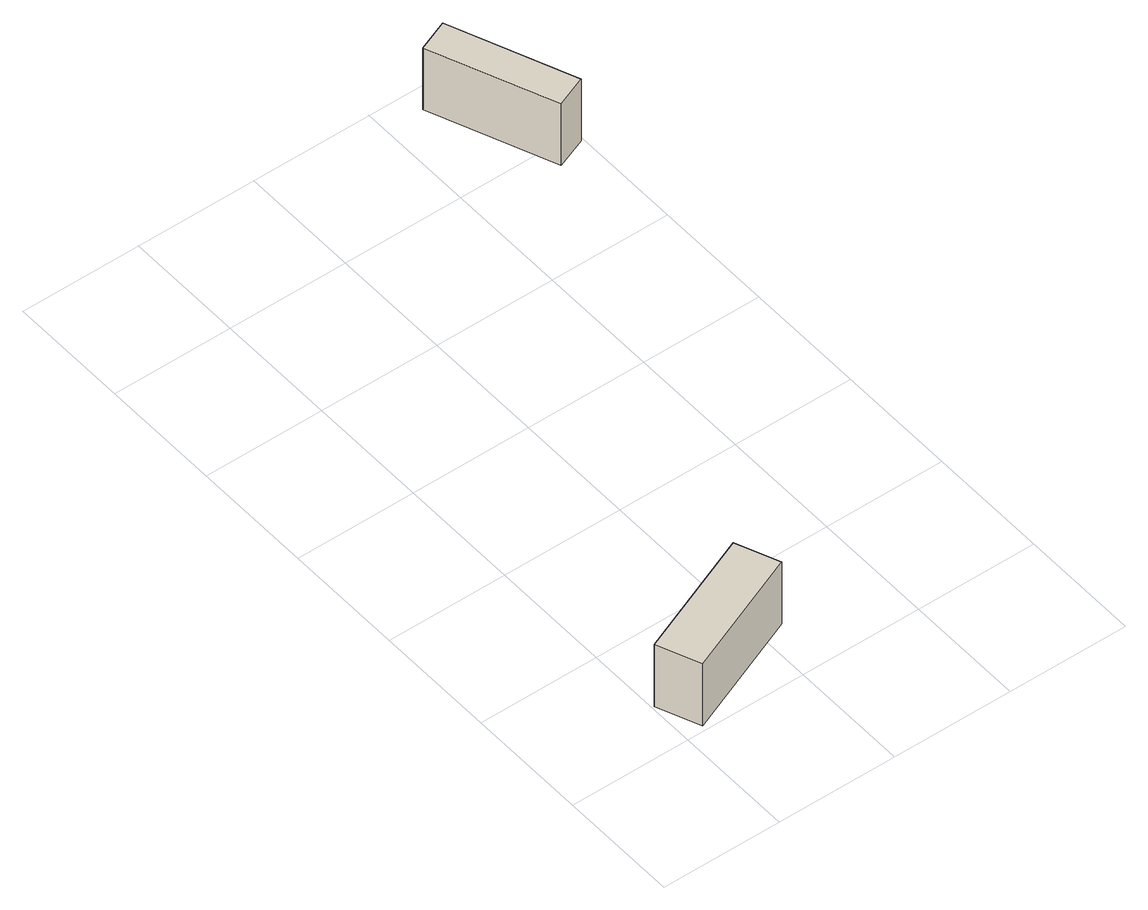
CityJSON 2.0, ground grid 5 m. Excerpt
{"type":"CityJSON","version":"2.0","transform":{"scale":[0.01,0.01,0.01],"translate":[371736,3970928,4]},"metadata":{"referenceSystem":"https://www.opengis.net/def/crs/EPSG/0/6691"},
"CityObjects":{
"building1":{"type":"Building","attributes":{"計測周辺長":14.88,"建物高さ":3,"更新年":"2016","usage":"422","measuredHeight":-9999,"storeysAboveGround":1,"BuildingDetailAttribute.totalFloorArea":10,"BuildingDetailAttribute.buildingFootprintArea":10,"BuildingDetailAttribute.buildingRoofEdgeArea":10.49,"BuildingDetailAttribute.buildingStructureOrgType":"2","BuildingDetailAttribute.fireproofStructureType":"1002","BuildingDetailAttribute.areaClassificationType":"23","BuildingDetailAttribute.districtsAndZonesType":"9999","BuildingDetailAttribute.orgUsage2":"18","BuildingDetailAttribute.specifiedBuildingCoverageRate":-9999,"BuildingDetailAttribute.specifiedFloorAreaRate":-9999,"BuildingDetailAttribute.surveyYear":2021,"BuildingIDAttribute.prefecture":"11","BuildingIDAttribute.city":"11106"},"geometry":[{"type":"Solid","lod":"1","boundaries":[[[[0,1,2,3]],[[2,4,5,3]],[[1,6,4,2]],[[0,7,6,1]],[[3,5,7,0]],[[4,6,7,5]]]]}]},
"building2":{"type":"Building","attributes":{"計測周辺長":13.54,"建物高さ":3,"更新年":"2016","usage":"422","measuredHeight":-9999,"storeysAboveGround":1,"BuildingDetailAttribute.totalFloorArea":7,"BuildingDetailAttribute.buildingFootprintArea":7,"BuildingDetailAttribute.buildingRoofEdgeArea":7.37,"BuildingDetailAttribute.buildingStructureOrgType":"2","BuildingDetailAttribute.fireproofStructureType":"1002","BuildingDetailAttribute.areaClassificationType":"23","BuildingDetailAttribute.districtsAndZonesType":"9999","BuildingDetailAttribute.orgUsage2":"18","BuildingDetailAttribute.specifiedBuildingCoverageRate":-9999,"BuildingDetailAttribute.specifiedFloorAreaRate":-9999,"BuildingDetailAttribute.surveyYear":2021,"BuildingIDAttribute.prefecture":"11","BuildingIDAttribute.city":"11106"},"geometry":[{"type":"Solid","lod":"1","boundaries":[[[[8,9,10,11]],[[10,12,13,11]],[[9,14,12,10]],[[8,15,14,9]],[[11,13,15,8]],[[12,14,15,13]]]]}]}
},
"vertices":[
[10,195,60],[522,408,60],[594,233,60],[82,20,60],[594,233,360],[82,20,360],[522,408,360],[10,195,360],
[1143,2885,90],[1269,2936,90],[1471,2434,90],[1345,2384,90],[1471,2434,390],[1345,2384,390],[1269,2936,390],[1143,2885,390]
]}
